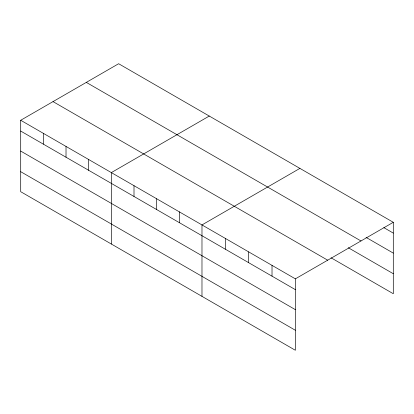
<?xml version="1.0" encoding="UTF-8"?>
<svg xmlns="http://www.w3.org/2000/svg" width="414" height="414" viewBox="0 0 414 414"><rect width="100%" height="100%" fill="white"/><g stroke="black" fill="none" stroke-linecap="round" stroke-linejoin="round"><path stroke-width="0.62" d="M20.7 120.267L295.363 278.845L295.363 350.275L20.7 191.698L20.7 120.267L118.637 63.725L393.3 222.302L393.3 293.733L331.045 257.787M209.272 116.055L111.34 172.597L111.34 244.027M299.912 168.384L201.98 224.926L201.98 296.357M295.363 278.845L393.3 222.302M383.85 227.643L393.3 233.098M366.064 237.382L393.3 253.109M86.314 82.386L360.982 240.958M348.272 247.727L393.3 273.721M53.018 101.606L327.686 260.183M20.7 131.062L295.363 289.64M20.7 151.074L295.363 309.651M20.7 171.686L295.363 330.263M272.019 265.364L272.019 276.159M248.674 251.888L248.674 262.683M225.325 238.407L225.325 249.202M179.319 211.844L179.319 222.639M156.658 198.761L156.658 209.556M134.001 185.679L134.001 196.474M88.679 159.514L88.679 170.309M66.017 146.432L66.017 157.227M43.361 133.349L43.361 144.144"/></g></svg>
